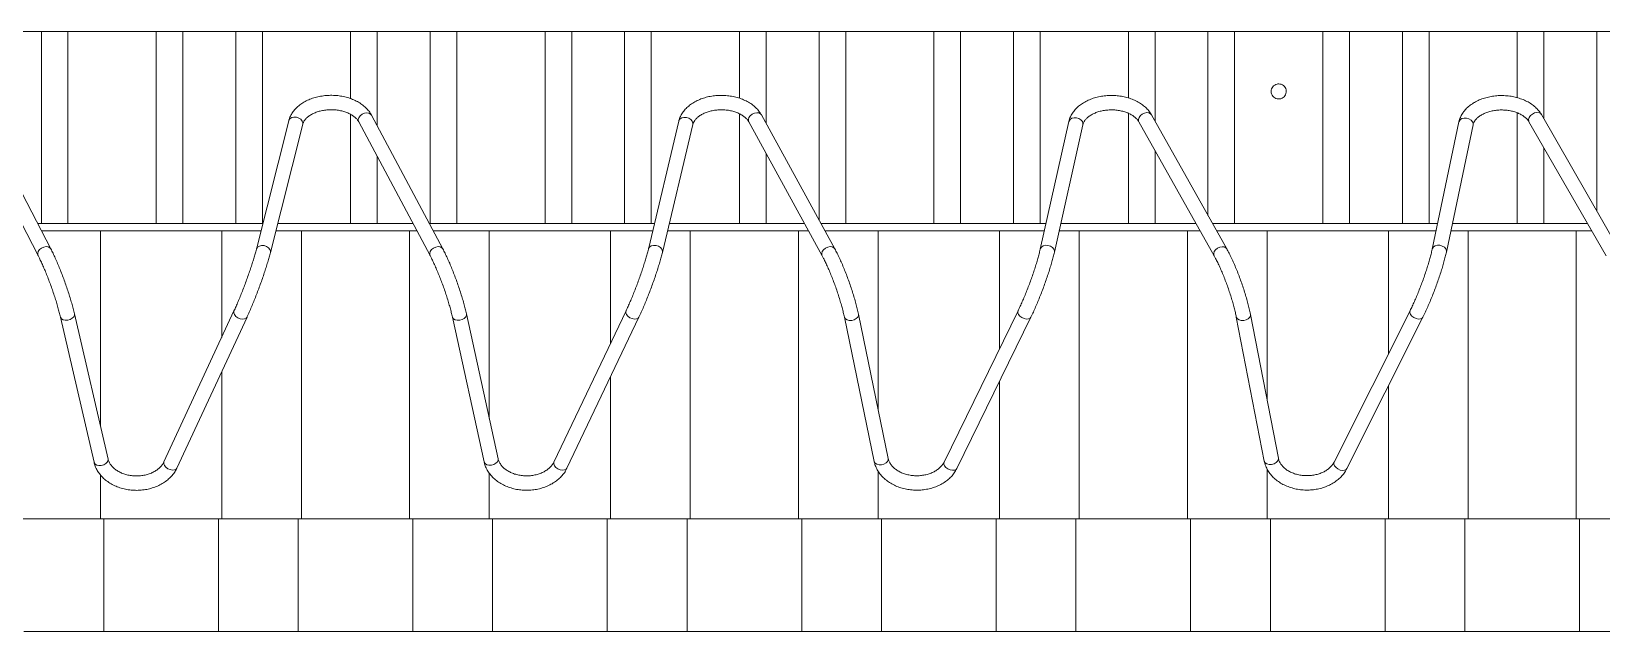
# Model space of a CAD drawing. Header units: millimetres. Extents: x 8743 to 322652, y 10189 to 229505.
# Drawn here: x 262493 to 281943, y 120414 to 127841 of the extents above; entities that cross this region are included whole.
import ezdxf

# ---------------------------------------------------------------- set-up
doc = ezdxf.new("R2010")
doc.units = ezdxf.units.MM
doc.header["$LTSCALE"] = 300
doc.header["$MEASUREMENT"] = 0
doc.layers.get('0').update_dxf_attribs({"color": 8, "linetype": 'CONTINUOUS'})

msp = doc.modelspace()

# ---------------------------------------------------------------- linework, layer by layer
at = {"color": 7, "linetype": 'Continuous', "lineweight": 15}
for p, q in [((261959.7, 127840.7), (262615.9, 127840.7)), ((262615.9, 127840.7), (262615.9, 125464.3)), ((262615.9, 127840.7), (262945.3, 127840.7)), ((262945.3, 127840.7), (262945.3, 125464.3)), ((262945.3, 127840.7), (264038.9, 127840.7)), ((264038.9, 127840.7), (264038.9, 125464.3)), ((264038.9, 127840.7), (264368.2, 127840.7)), ((264368.2, 127840.7), (264368.2, 125464.3)), ((264368.2, 127840.7), (265024.4, 127840.7)), ((265024.4, 127840.7), (265024.4, 125464.3)), ((265024.4, 127840.7), (265353.8, 127840.7)), ((265353.8, 127840.7), (265353.8, 125464.3)), ((265353.8, 127840.7), (266447.4, 127840.7)), ((266447.4, 127840.7), (266776.7, 127840.7)), ((266776.7, 127840.7), (267432.9, 127840.7)), ((267432.9, 127840.7), (267432.9, 125464.3)), ((267432.9, 127840.7), (267762.3, 127840.7)), ((267762.3, 127840.7), (267762.3, 125464.3)), ((267762.3, 127840.7), (268855.9, 127840.7)), ((268855.9, 127840.7), (268855.9, 125464.3)), ((268855.9, 127840.7), (269185.3, 127840.7)), ((269185.3, 127840.7), (269185.3, 125464.3)), ((269185.3, 127840.7), (269841.4, 127840.7)), ((269841.4, 127840.7), (269841.4, 125464.3)), ((269841.4, 127840.7), (270170.8, 127840.7)), ((270170.8, 127840.7), (270170.8, 125464.3)), ((270170.8, 127840.7), (271264.4, 127840.7)), ((271264.4, 127840.7), (271593.8, 127840.7)), ((271593.8, 127840.7), (272249.9, 127840.7)), ((272249.9, 127840.7), (272579.3, 127840.7)), ((272579.3, 127840.7), (272579.3, 125464.3)), ((272579.3, 127840.7), (273672.9, 127840.7)), ((273672.9, 127840.7), (273672.9, 125464.3)), ((273672.9, 127840.7), (274002.3, 127840.7)), ((274002.3, 127840.7), (274002.3, 125464.3)), ((274002.3, 127840.7), (274658.5, 127840.7)), ((274658.5, 127840.7), (274658.5, 125464.3)), ((274658.5, 127840.7), (274987.8, 127840.7)), ((274987.8, 127840.7), (274987.8, 125464.3)), ((274987.8, 127840.7), (276081.4, 127840.7)), ((276081.4, 127840.7), (276410.8, 127840.7)), ((276410.8, 127840.7), (277067, 127840.7)), ((277067, 127840.7), (277396.4, 127840.7)), ((277396.4, 127840.7), (277396.4, 125464.3)), ((277396.4, 127840.7), (278490, 127840.7)), ((278490, 127840.7), (278490, 125464.3)), ((278490, 127840.7), (278819.3, 127840.7)), ((278819.3, 127840.7), (278819.3, 125464.3)), ((278819.3, 127840.7), (279475.5, 127840.7)), ((279475.5, 127840.7), (279475.5, 125464.3)), ((279475.5, 127840.7), (279804.9, 127840.7)), ((279804.9, 127840.7), (279804.9, 125464.3)), ((279804.9, 127840.7), (280898.5, 127840.7)), ((280898.5, 127840.7), (281227.8, 127840.7)), ((281227.8, 127840.7), (281884, 127840.7)), ((281884, 127840.7), (282213.4, 127840.7)), ((281197.2, 126812.2), (282153.9, 125151.7)), ((262575.5, 125067.7), (261715.6, 126721.3)), ((261873.7, 126803.5), (262733.6, 125149.9)), ((265279.8, 125146.8), (265680.3, 126735.4)), ((265853.1, 126691.8), (265452.6, 125103.3)), ((267431.5, 125066.4), (266547.3, 126721.9)), ((266704.6, 126805.9), (267588.7, 125150.3)), ((270134.9, 125146.9), (270511.9, 126730.6)), ((270685.3, 126689.4), (270308.2, 125105.6)), ((272287.5, 125065.1), (271379.1, 126722.4)), ((271535.4, 126808.1), (272443.8, 125150.8)), ((274989.9, 125147), (275343.7, 126725.8)), ((275517.6, 126686.8), (275163.8, 125108)), ((277143.5, 125063.9), (276210.9, 126722.8)), ((276366.3, 126810.2), (277298.8, 125151.2)), ((279845, 125147.1), (280175.5, 126720.8)), ((280349.9, 126684.2), (280019.4, 125110.5)), ((281999.4, 125062.7), (281042.8, 126723.2)), ((262570.1, 125464.3), (265359.8, 125464.3)), ((265543.6, 125464.3), (267219, 125464.3)), ((267421, 125464.3), (270210.4, 125464.3)), ((270393.6, 125464.3), (272068.7, 125464.3)), ((272271.9, 125464.3), (275061, 125464.3)), ((275243.7, 125464.3), (276918.4, 125464.3)), ((277122.9, 125464.3), (279911.6, 125464.3)), ((280093.7, 125464.3), (281768.1, 125464.3)), ((262616.5, 125375.2), (265337.3, 125375.2)), ((265521.2, 125375.2), (267266.6, 125375.2)), ((265837.8, 125375.2), (265837.8, 121810.6)), ((267177.3, 125375.2), (267177.3, 121810.6)), ((267468.6, 125375.2), (270189.2, 125375.2)), ((270372.4, 125375.2), (272117.5, 125375.2)), ((270654.8, 125375.2), (270654.8, 121810.6)), ((271994.3, 125375.2), (271994.3, 121810.6)), ((272320.8, 125375.2), (275041, 125375.2)), ((275223.7, 125375.2), (276968.5, 125375.2)), ((275471.9, 125375.2), (275471.9, 121810.6)), ((276811.3, 125375.2), (276811.3, 121810.6)), ((277173, 125375.2), (279892.9, 125375.2)), ((280075, 125375.2), (281819.4, 125375.2)), ((280288.9, 125375.2), (280288.9, 121810.6)), ((281628.4, 125375.2), (281628.4, 121810.6)), ((263268.7, 122508.7), (262852.5, 124306.6)), ((263026.1, 124346.8), (263442.3, 122548.9)), ((264134.3, 122513.3), (265002.1, 124381.3)), ((265163.8, 124306.2), (264296, 122438.2)), ((268100.4, 122513.7), (267707.6, 124306.2)), ((267881.7, 124344.4), (268274.5, 122551.9)), ((268966, 122512.5), (269858.1, 124382.6)), ((270018.9, 124305.8), (269126.9, 122435.8)), ((272932.1, 122518.9), (272562.7, 124305.9)), ((272737.3, 124341.9), (273106.6, 122555)), ((273797.7, 122511.8), (274714, 124383.8)), ((274874, 124305.5), (273957.8, 122433.5)), ((277763.9, 122524.2), (277417.9, 124305.5)), ((277592.8, 124339.5), (277938.9, 122558.1)), ((278629.5, 122511.2), (279569.9, 124385)), ((279729.2, 124305.1), (278788.8, 122431.3)), ((262360.2, 121810.6), (263348.1, 121810.6)), ((263348.1, 121810.6), (264849.9, 121810.6)), ((264849.9, 121810.6), (265837.8, 121810.6)), ((265837.8, 121810.6), (267177.3, 121810.6)), ((267177.3, 121810.6), (268165.1, 121810.6)), ((268165.1, 121810.6), (269667, 121810.6)), ((269667, 121810.6), (270654.8, 121810.6)), ((270654.8, 121810.6), (271994.3, 121810.6)), ((271994.3, 121810.6), (272982.2, 121810.6)), ((272982.2, 121810.6), (274484, 121810.6)), ((274484, 121810.6), (275471.9, 121810.6)), ((275471.9, 121810.6), (276811.3, 121810.6)), ((276811.3, 121810.6), (277799.2, 121810.6)), ((277799.2, 121810.6), (279301, 121810.6)), ((279301, 121810.6), (280288.9, 121810.6)), ((280288.9, 121810.6), (281628.4, 121810.6)), ((281628.4, 121810.6), (282616.3, 121810.6)), ((263388.7, 120414.4), (262400.8, 120414.4)), ((264809.3, 120414.4), (263388.7, 120414.4)), ((265797.2, 120414.4), (264809.3, 120414.4)), ((267217.9, 120414.4), (265797.2, 120414.4)), ((268205.7, 120414.4), (267217.9, 120414.4)), ((269626.4, 120414.4), (268205.7, 120414.4)), ((270614.3, 120414.4), (269626.4, 120414.4)), ((272034.9, 120414.4), (270614.3, 120414.4)), ((273022.8, 120414.4), (272034.9, 120414.4)), ((274443.4, 120414.4), (273022.8, 120414.4)), ((275431.3, 120414.4), (274443.4, 120414.4)), ((276851.9, 120414.4), (275431.3, 120414.4)), ((277839.8, 120414.4), (276851.9, 120414.4)), ((279260.4, 120414.4), (277839.8, 120414.4)), ((280248.3, 120414.4), (279260.4, 120414.4)), ((281669, 120414.4), (280248.3, 120414.4)), ((282656.8, 120414.4), (281669, 120414.4))]:
    msp.add_line(p, q, dxfattribs=at)
at = {"color": 8, "linetype": 'Continuous', "lineweight": 15}
for p, q in [((266447.4, 127840.7), (266447.4, 127008.7)), ((266776.7, 127840.7), (266776.7, 126670.7)), ((271264.4, 127840.7), (271264.4, 127013.4)), ((271593.8, 127840.7), (271593.8, 126701.6)), ((272249.9, 127840.7), (272249.9, 125504.4)), ((276081.4, 127840.7), (276081.4, 127017.8)), ((276410.8, 127840.7), (276410.8, 126731)), ((277067, 127840.7), (277067, 125563.7)), ((280898.5, 127840.7), (280898.5, 127020.9)), ((281227.8, 127840.7), (281227.8, 126759)), ((281884, 127840.7), (281884, 125620.1)), ((266447.4, 126814.7), (266447.4, 125464.3)), ((266566, 126796.3), (266589.7, 126815.3)), ((266589.7, 126815.3), (266617.8, 126828.1)), ((266617.8, 126828.1), (266646.9, 126833.2)), ((266646.9, 126833.2), (266673.4, 126830)), ((266673.4, 126830), (266694.3, 126818.7)), ((266694.3, 126818.7), (266704.6, 126805.9)), ((271264.4, 126821.4), (271264.4, 125464.3)), ((271397.7, 126797.5), (271421.4, 126816.6)), ((271421.4, 126816.6), (271449.4, 126829.5)), ((271449.4, 126829.5), (271478.4, 126834.7)), ((271478.4, 126834.7), (271504.8, 126831.5)), ((271504.8, 126831.5), (271525.5, 126820.3)), ((271525.5, 126820.3), (271535.4, 126808.1)), ((276081.4, 126827.5), (276081.4, 125464.3)), ((276229.4, 126798.6), (276253.1, 126817.8)), ((276253.1, 126817.8), (276281, 126830.8)), ((276281, 126830.8), (276309.9, 126836.1)), ((276309.9, 126836.1), (276336.2, 126833)), ((276336.2, 126833), (276356.8, 126821.9)), ((276356.8, 126821.9), (276366.3, 126810.2)), ((280898.5, 126833.3), (280898.5, 125464.3)), ((281061.1, 126799.6), (281084.8, 126818.9)), ((281084.8, 126818.9), (281112.7, 126832)), ((281112.7, 126832), (281141.4, 126837.4)), ((281141.4, 126837.4), (281167.6, 126834.3)), ((281167.6, 126834.3), (281188.1, 126823.3)), ((281188.1, 126823.3), (281197.2, 126812.2)), ((265682, 126740.9), (265680.3, 126735.4)), ((265695.2, 126760.3), (265682, 126740.9)), ((265717, 126774), (265695.2, 126760.3)), ((265744.8, 126780.4), (265717, 126774)), ((265775.2, 126778.8), (265744.8, 126780.4)), ((265804.6, 126769.3), (265775.2, 126778.8)), ((265829.4, 126753.1), (265804.6, 126769.3)), ((265846.7, 126732.2), (265829.4, 126753.1)), ((265854.3, 126709), (265846.7, 126732.2)), ((265853.1, 126691.8), (265854.3, 126709)), ((266542.2, 126749.2), (266549.5, 126773.3)), ((266545.1, 126726.9), (266542.2, 126749.2)), ((266547.3, 126721.9), (266545.1, 126726.9)), ((266549.5, 126773.3), (266566, 126796.3)), ((270513.8, 126736.6), (270511.9, 126730.6)), ((270526.9, 126756.1), (270513.8, 126736.6)), ((270548.6, 126770), (270526.9, 126756.1)), ((270576.4, 126776.7), (270548.6, 126770)), ((270606.9, 126775.3), (270576.4, 126776.7)), ((270636.4, 126766.1), (270606.9, 126775.3)), ((270661.3, 126750.1), (270636.4, 126766.1)), ((270678.6, 126729.2), (270661.3, 126750.1)), ((270686.4, 126706.1), (270678.6, 126729.2)), ((270685.3, 126689.4), (270686.4, 126706.1)), ((271373.8, 126750.3), (271381.2, 126774.4)), ((271376.6, 126728), (271373.8, 126750.3)), ((271379.1, 126722.4), (271376.6, 126728)), ((271381.2, 126774.4), (271397.7, 126797.5)), ((275345.6, 126732.2), (275343.7, 126725.8)), ((275358.6, 126751.8), (275345.6, 126732.2)), ((275380.4, 126765.9), (275358.6, 126751.8)), ((275408.2, 126772.8), (275380.4, 126765.9)), ((275438.7, 126771.7), (275408.2, 126772.8)), ((275468.2, 126762.7), (275438.7, 126771.7)), ((275493.2, 126746.9), (275468.2, 126762.7)), ((275510.7, 126726.2), (275493.2, 126746.9)), ((275518.5, 126703.1), (275510.7, 126726.2)), ((275517.6, 126686.8), (275518.5, 126703.1)), ((276205.5, 126751.3), (276212.8, 126775.5)), ((276208.1, 126729), (276205.5, 126751.3)), ((276210.9, 126722.8), (276208.1, 126729)), ((276212.8, 126775.5), (276229.4, 126798.6)), ((280177.5, 126727.7), (280175.5, 126720.8)), ((280190.5, 126747.4), (280177.5, 126727.7)), ((280212.2, 126761.7), (280190.5, 126747.4)), ((280240, 126768.8), (280212.2, 126761.7)), ((280270.5, 126768), (280240, 126768.8)), ((280300.1, 126759.2), (280270.5, 126768)), ((280325.2, 126743.6), (280300.1, 126759.2)), ((280342.7, 126723.1), (280325.2, 126743.6)), ((280350.6, 126700), (280342.7, 126723.1)), ((280349.9, 126684.2), (280350.6, 126700)), ((281037.1, 126752.2), (281044.6, 126776.4)), ((281039.7, 126729.9), (281037.1, 126752.2)), ((281042.8, 126723.2), (281039.7, 126729.9)), ((281044.6, 126776.4), (281061.1, 126799.6)), ((266776.7, 126292.4), (266776.7, 125464.3)), ((271593.8, 126330.8), (271593.8, 125464.3)), ((276410.8, 126367.3), (276410.8, 125464.3)), ((281227.8, 126402), (281227.8, 125464.3)), ((263348.1, 125375.2), (263348.1, 122955.9)), ((264849.9, 125375.2), (264849.9, 124053.7)), ((268165.1, 125375.2), (268165.1, 123050.8)), ((269667, 125375.2), (269667, 123982)), ((272982.2, 125375.2), (272982.2, 123157.1)), ((274484, 125375.2), (274484, 123914)), ((277799.2, 125375.2), (277799.2, 123277)), ((279301, 125375.2), (279301, 123849.3)), ((262570.6, 125094.4), (262577.8, 125118.4)), ((262573.5, 125072.1), (262570.6, 125094.4)), ((262575.5, 125067.6), (262573.5, 125072.1)), ((262577.8, 125118.4), (262594.3, 125141.3)), ((262594.3, 125141.3), (262618, 125160.3)), ((262618, 125160.3), (262646.2, 125173)), ((262646.2, 125173), (262675.3, 125178)), ((262675.3, 125178), (262702, 125174.7)), ((262702, 125174.7), (262722.9, 125163.4)), ((262722.9, 125163.4), (262733.7, 125149.8)), ((265281.5, 125152.3), (265279.8, 125146.8)), ((265294.7, 125171.7), (265281.5, 125152.3)), ((265316.5, 125185.4), (265294.7, 125171.7)), ((265344.3, 125191.9), (265316.5, 125185.4)), ((265374.7, 125190.3), (265344.3, 125191.9)), ((265404.1, 125180.8), (265374.7, 125190.3)), ((265428.9, 125164.6), (265404.1, 125180.8)), ((265446.2, 125143.6), (265428.9, 125164.6)), ((265453.8, 125120.4), (265446.2, 125143.6)), ((265452.6, 125103.3), (265453.8, 125120.4)), ((267426.4, 125093.7), (267433.7, 125117.8)), ((267429.2, 125071.4), (267426.4, 125093.7)), ((267431.5, 125066.3), (267429.2, 125071.4)), ((267433.7, 125117.8), (267450.2, 125140.7)), ((267450.2, 125140.7), (267473.9, 125159.7)), ((267473.9, 125159.7), (267502, 125172.6)), ((267502, 125172.6), (267531.1, 125177.7)), ((267531.1, 125177.7), (267557.6, 125174.4)), ((267557.6, 125174.4), (267578.4, 125163.2)), ((267578.4, 125163.2), (267588.7, 125150.3)), ((270136.7, 125152.9), (270134.8, 125146.9)), ((270149.8, 125172.3), (270136.7, 125152.9)), ((270171.6, 125186.3), (270149.8, 125172.3)), ((270199.4, 125192.9), (270171.6, 125186.3)), ((270229.8, 125191.6), (270199.4, 125192.9)), ((270259.3, 125182.3), (270229.8, 125191.6)), ((270284.2, 125166.3), (270259.3, 125182.3)), ((270301.6, 125145.5), (270284.2, 125166.3)), ((270309.3, 125122.3), (270301.6, 125145.5)), ((270308.2, 125105.6), (270309.3, 125122.3)), ((272282.2, 125093), (272289.5, 125117.1)), ((272284.9, 125070.7), (272282.2, 125093)), ((272287.5, 125065), (272284.9, 125070.7)), ((272289.5, 125117.1), (272306, 125140.1)), ((272306, 125140.1), (272329.7, 125159.3)), ((272329.7, 125159.3), (272357.8, 125172.2)), ((272357.8, 125172.2), (272386.8, 125177.4)), ((272386.8, 125177.4), (272413.2, 125174.2)), ((272413.2, 125174.2), (272433.9, 125163)), ((272433.9, 125163), (272443.8, 125150.8)), ((274991.8, 125153.4), (274989.9, 125147)), ((275004.9, 125173), (274991.8, 125153.4)), ((275026.6, 125187.1), (275004.9, 125173)), ((275054.4, 125194), (275026.6, 125187.1)), ((275084.9, 125192.9), (275054.4, 125194)), ((275114.4, 125183.9), (275084.9, 125192.9)), ((275139.5, 125168.1), (275114.4, 125183.9)), ((275156.9, 125147.4), (275139.5, 125168.1)), ((275164.7, 125124.3), (275156.9, 125147.4)), ((275163.8, 125108), (275164.7, 125124.3)), ((277138, 125092.4), (277145.4, 125116.5)), ((277140.6, 125070), (277138, 125092.4)), ((277143.5, 125063.8), (277140.6, 125070)), ((277145.4, 125116.5), (277161.9, 125139.6)), ((277161.9, 125139.6), (277185.6, 125158.8)), ((277185.6, 125158.8), (277213.6, 125171.9)), ((277213.6, 125171.9), (277242.4, 125177.2)), ((277242.4, 125177.2), (277268.8, 125174)), ((277268.8, 125174), (277289.3, 125162.9)), ((277289.3, 125162.9), (277298.9, 125151.2)), ((279847, 125154), (279845, 125147.1)), ((279860, 125173.7), (279847, 125154)), ((279881.6, 125188), (279860, 125173.7)), ((279909.4, 125195.2), (279881.6, 125188)), ((279940, 125194.3), (279909.4, 125195.2)), ((279969.6, 125185.5), (279940, 125194.3)), ((279994.7, 125169.9), (279969.6, 125185.5)), ((280012.2, 125149.4), (279994.7, 125169.9)), ((280020.1, 125126.3), (280012.2, 125149.4)), ((280019.4, 125110.5), (280020.1, 125126.3)), ((262852.4, 124306.6), (262853.5, 124303)), ((262853.5, 124303), (262865, 124285.6)), ((262865, 124285.6), (262885.5, 124273.2)), ((262972.5, 124276.6), (262998.3, 124290.9)), ((262998.3, 124290.9), (263017, 124309.5)), ((263017, 124309.5), (263026.3, 124330.1)), ((263026.3, 124330.1), (263026.1, 124346.9)), ((264999.6, 124357.7), (265000.7, 124377.8)), ((265008.5, 124335.9), (264999.6, 124357.7)), ((265000.7, 124377.8), (265002.1, 124381.3)), ((265026.4, 124315.1), (265008.5, 124335.9)), ((265051.1, 124297.7), (265026.4, 124315.1)), ((265079.7, 124285.9), (265051.1, 124297.7)), ((265108.6, 124281), (265079.7, 124285.9)), ((265134.5, 124283.7), (265108.6, 124281)), ((265154.1, 124293.7), (265134.5, 124283.7)), ((265163.8, 124306.2), (265154.1, 124293.7)), ((267707.6, 124306.3), (267708.8, 124302.1)), ((267708.8, 124302.1), (267720.4, 124284.7)), ((267720.4, 124284.7), (267741, 124272.1)), ((267828.1, 124275.1), (267853.9, 124289.3)), ((267853.9, 124289.3), (267872.6, 124307.7)), ((267872.6, 124307.7), (267881.8, 124328.3)), ((267881.8, 124328.3), (267881.7, 124344.4)), ((269855.3, 124358.8), (269856.5, 124378.9)), ((269864.2, 124337), (269855.3, 124358.8)), ((269856.5, 124378.9), (269858.1, 124382.6)), ((269882, 124316), (269864.2, 124337)), ((269906.6, 124298.5), (269882, 124316)), ((269935, 124286.4), (269906.6, 124298.5)), ((269963.9, 124281.4), (269935, 124286.4)), ((269989.7, 124283.9), (269963.9, 124281.4)), ((270009.3, 124293.6), (269989.7, 124283.9)), ((270018.9, 124305.8), (270009.3, 124293.6)), ((272562.7, 124305.9), (272564.1, 124301.1)), ((272564.1, 124301.1), (272575.8, 124283.7)), ((272575.8, 124283.7), (272596.4, 124271)), ((272683.7, 124273.6), (272709.5, 124287.6)), ((272709.5, 124287.6), (272728.1, 124305.9)), ((272728.1, 124305.9), (272737.3, 124326.5)), ((272737.3, 124326.5), (272737.3, 124342)), ((274711.1, 124359.9), (274712.4, 124379.9)), ((274719.8, 124338), (274711.1, 124359.9)), ((274712.4, 124379.9), (274714, 124383.8)), ((274737.5, 124317), (274719.8, 124338)), ((274762, 124299.2), (274737.5, 124317)), ((274790.4, 124287), (274762, 124299.2)), ((274819.1, 124281.7), (274790.4, 124287)), ((274844.9, 124283.9), (274819.1, 124281.7)), ((274864.5, 124293.5), (274844.9, 124283.9)), ((274874, 124305.5), (274864.5, 124293.5)), ((277417.9, 124305.5), (277419.3, 124300.2)), ((277419.3, 124300.2), (277431.1, 124282.6)), ((277539.3, 124272), (277565.1, 124285.8)), ((277565.1, 124285.8), (277583.7, 124304.1)), ((277583.7, 124304.1), (277592.8, 124324.6)), ((277592.8, 124324.6), (277592.8, 124339.5)), ((279566.8, 124361), (279568.2, 124381)), ((279575.5, 124339.1), (279566.8, 124361)), ((279568.2, 124381), (279569.9, 124385)), ((279593, 124317.8), (279575.5, 124339.1)), ((279617.4, 124299.9), (279593, 124317.8)), ((279645.7, 124287.4), (279617.4, 124299.9)), ((279674.4, 124281.9), (279645.7, 124287.4)), ((279700.1, 124284), (279674.4, 124281.9)), ((279719.7, 124293.4), (279700.1, 124284)), ((279729.1, 124305), (279719.7, 124293.4)), ((262885.5, 124273.2), (262912.5, 124267.2)), ((262912.5, 124267.2), (262942.7, 124268.4)), ((262942.7, 124268.4), (262972.5, 124276.6)), ((267741, 124272.1), (267768, 124266)), ((267768, 124266), (267798.3, 124267.1)), ((267798.3, 124267.1), (267828.1, 124275.1)), ((272596.4, 124271), (272623.5, 124264.8)), ((272623.5, 124264.8), (272653.9, 124265.7)), ((272653.9, 124265.7), (272683.7, 124273.6)), ((277431.1, 124282.6), (277451.8, 124269.9)), ((277451.8, 124269.9), (277479, 124263.5)), ((277479, 124263.5), (277509.4, 124264.2)), ((277509.4, 124264.2), (277539.3, 124272)), ((264849.9, 123630.6), (264849.9, 121810.6)), ((269667, 123568), (269667, 121810.6)), ((274484, 123508.5), (274484, 121810.6)), ((279301, 123452), (279301, 121810.6)), ((263442.5, 122532.3), (263442.3, 122548.9)), ((268265.3, 122515.2), (268274.6, 122535.8)), ((268274.6, 122535.8), (268274.5, 122551.9)), ((273097.5, 122518.9), (273106.7, 122539.5)), ((273106.7, 122539.5), (273106.6, 122555)), ((277929.7, 122522.8), (277938.8, 122543.2)), ((277938.8, 122543.2), (277938.9, 122558.1)), ((263268.7, 122508.7), (263269.7, 122505.1)), ((263269.7, 122505.1), (263281.3, 122487.8)), ((263281.3, 122487.8), (263301.7, 122475.3)), ((263301.7, 122475.3), (263328.7, 122469.4)), ((263328.7, 122469.4), (263358.9, 122470.6)), ((263348.1, 122352.4), (263348.1, 121810.6)), ((263358.9, 122470.6), (263388.7, 122478.8)), ((263388.7, 122478.8), (263414.5, 122493)), ((263414.5, 122493), (263433.2, 122511.6)), ((263433.2, 122511.6), (263442.5, 122532.3)), ((264131.8, 122489.7), (264132.9, 122509.8)), ((264140.7, 122468), (264131.8, 122489.7)), ((264132.9, 122509.8), (264134.3, 122513.3)), ((264158.6, 122447.1), (264140.7, 122468)), ((264183.3, 122429.8), (264158.6, 122447.1)), ((264211.9, 122417.9), (264183.3, 122429.8)), ((264240.8, 122413.1), (264211.9, 122417.9)), ((264266.7, 122415.8), (264240.8, 122413.1)), ((264286.3, 122425.8), (264266.7, 122415.8)), ((264296, 122438.2), (264286.3, 122425.8)), ((268100.4, 122513.7), (268101.5, 122509.6)), ((268101.5, 122509.6), (268113.1, 122492.2)), ((268113.1, 122492.2), (268133.7, 122479.6)), ((268133.7, 122479.6), (268160.8, 122473.5)), ((268160.8, 122473.5), (268191, 122474.6)), ((268165.1, 122374.1), (268165.1, 121810.6)), ((268191, 122474.6), (268220.9, 122482.6)), ((268220.9, 122482.6), (268246.7, 122496.8)), ((268246.7, 122496.8), (268265.3, 122515.2)), ((268963.3, 122488.8), (268964.5, 122508.8)), ((268972.1, 122466.9), (268963.3, 122488.8)), ((268964.5, 122508.8), (268966, 122512.5)), ((268989.9, 122446), (268972.1, 122466.9)), ((269014.5, 122428.4), (268989.9, 122446)), ((269043, 122416.4), (269014.5, 122428.4)), ((269071.9, 122411.3), (269043, 122416.4)), ((269097.7, 122413.8), (269071.9, 122411.3)), ((269117.3, 122423.6), (269097.7, 122413.8)), ((269126.9, 122435.8), (269117.3, 122423.6)), ((272932.1, 122518.9), (272933.4, 122514.2)), ((272933.4, 122514.2), (272945.1, 122496.7)), ((272945.1, 122496.7), (272965.7, 122484.1)), ((272965.7, 122484.1), (272992.9, 122477.8)), ((272982.2, 122398.5), (272982.2, 121810.6)), ((272992.9, 122477.8), (273023.2, 122478.7)), ((273023.2, 122478.7), (273053.1, 122486.6)), ((273053.1, 122486.6), (273078.8, 122500.6)), ((273078.8, 122500.6), (273097.5, 122518.9)), ((273794.9, 122487.9), (273796.1, 122508)), ((273803.6, 122466.1), (273794.9, 122487.9)), ((273796.1, 122508), (273797.7, 122511.8)), ((273821.3, 122445), (273803.6, 122466.1)), ((273845.8, 122427.2), (273821.3, 122445)), ((273874.1, 122415), (273845.8, 122427.2)), ((273902.9, 122409.7), (273874.1, 122415)), ((273928.7, 122412), (273902.9, 122409.7)), ((273948.3, 122421.6), (273928.7, 122412)), ((273957.8, 122433.5), (273948.3, 122421.6)), ((277763.9, 122524.2), (277765.3, 122518.8)), ((277765.3, 122518.8), (277777.1, 122501.3)), ((277777.1, 122501.3), (277797.9, 122488.6)), ((277797.9, 122488.6), (277825.1, 122482.2)), ((277799.2, 122425.3), (277799.2, 121810.6)), ((277825.1, 122482.2), (277855.5, 122482.9)), ((277855.5, 122482.9), (277885.3, 122490.7)), ((277885.3, 122490.7), (277911.1, 122504.5)), ((277911.1, 122504.5), (277929.7, 122522.8)), ((278626.5, 122487.2), (278627.8, 122507.2)), ((278635.1, 122465.3), (278626.5, 122487.2)), ((278627.8, 122507.2), (278629.5, 122511.2)), ((278652.7, 122444.1), (278635.1, 122465.3)), ((278677.1, 122426.2), (278652.7, 122444.1)), ((278705.3, 122413.7), (278677.1, 122426.2)), ((278734, 122408.1), (278705.3, 122413.7)), ((278759.7, 122410.2), (278734, 122408.1)), ((278779.4, 122419.7), (278759.7, 122410.2)), ((278788.8, 122431.3), (278779.4, 122419.7)), ((263388.7, 121810.6), (263388.7, 120414.4)), ((264809.3, 121810.6), (264809.3, 120414.4)), ((265797.2, 121810.6), (265797.2, 120414.4)), ((267217.9, 121810.6), (267217.9, 120414.4)), ((268205.7, 121810.6), (268205.7, 120414.4)), ((269626.4, 121810.6), (269626.4, 120414.4)), ((270614.3, 121810.6), (270614.3, 120414.4)), ((272034.9, 121810.6), (272034.9, 120414.4)), ((273022.8, 121810.6), (273022.8, 120414.4)), ((274443.4, 121810.6), (274443.4, 120414.4)), ((275431.3, 121810.6), (275431.3, 120414.4)), ((276851.9, 121810.6), (276851.9, 120414.4)), ((277839.8, 121810.6), (277839.8, 120414.4)), ((279260.4, 121810.6), (279260.4, 120414.4)), ((280248.3, 121810.6), (280248.3, 120414.4)), ((281669, 121810.6), (281669, 120414.4))]:
    msp.add_line(p, q, dxfattribs=at)
at = {"color": 7, "linetype": 'Continuous', "lineweight": 15}
for points, knots in [([(265680.3, 126735.4), (265683.3, 126745.9), (265691.2, 126773.3), (265711.6, 126815.6), (265742.7, 126861.1), (265782, 126903.2), (265828.9, 126941.2), (265882.7, 126974.5), (265942.4, 127002.4), (266006.8, 127024.3), (266074.8, 127039.9), (266145, 127048.9), (266216.2, 127051.3), (266287.3, 127047.1), (266357.1, 127036.1), (266424.5, 127018.6), (266488.3, 126994.7), (266547.4, 126964.6), (266600.6, 126928.6), (266646.7, 126887.2), (266681.3, 126845.8), (266697.8, 126817.5), (266704.6, 126805.9)], [0, 0, 0, 0, 0.0302634, 0.078775, 0.1278278, 0.177873, 0.2288827, 0.2806282, 0.3328063, 0.3851477, 0.4374925, 0.4897991, 0.5420873, 0.5944206, 0.6468271, 0.6993778, 0.7521143, 0.8050535, 0.8581434, 0.9111478, 0.9637166, 1, 1, 1, 1]), ([(270511.9, 126730.6), (270514.8, 126741.2), (270522.3, 126768.6), (270542.1, 126811.2), (270572.6, 126856.9), (270611.3, 126899.2), (270657.7, 126937.6), (270711, 126971.3), (270770.3, 126999.5), (270834.4, 127021.9), (270902.1, 127038), (270972.2, 127047.5), (271043.4, 127050.5), (271114.6, 127046.7), (271184.5, 127036.2), (271252.1, 127019.2), (271316.2, 126995.8), (271375.7, 126966.1), (271429.4, 126930.5), (271476.1, 126889.5), (271511.5, 126848.3), (271528.4, 126819.8), (271535.4, 126808.1)], [0, 0, 0, 0, 0.0302679, 0.0787116, 0.1276793, 0.1776282, 0.2285544, 0.2802358, 0.3323718, 0.3846916, 0.4370162, 0.4893046, 0.5415797, 0.5938835, 0.6462653, 0.6987822, 0.7514831, 0.8043877, 0.857455, 0.910458, 0.9630532, 1, 1, 1, 1]), ([(275343.7, 126725.8), (275346.4, 126736.4), (275353.5, 126763.9), (275372.8, 126806.6), (275402.6, 126852.5), (275440.7, 126895.1), (275486.5, 126933.8), (275539.3, 126967.9), (275598.2, 126996.6), (275662.1, 127019.4), (275729.5, 127036), (275799.5, 127046), (275870.6, 127049.4), (275941.9, 127046.2), (276011.9, 127036.2), (276079.8, 127019.7), (276144.2, 126996.7), (276204, 126967.5), (276258.2, 126932.4), (276305.4, 126891.8), (276341.6, 126850.6), (276359, 126822.1), (276366.3, 126810.2)], [0, 0, 0, 0, 0.0302702, 0.078648, 0.127529, 0.177379, 0.228218, 0.2798323, 0.3319238, 0.3842202, 0.4365231, 0.4887918, 0.541047, 0.5933246, 0.6456796, 0.6981602, 0.7508272, 0.8036939, 0.8567337, 0.9097305, 0.9623493, 1, 1, 1, 1]), ([(277943.1, 127191.6), (277953.6, 127190.6), (277974.6, 127188.6), (278002.5, 127172.6), (278023.8, 127149), (278036.1, 127119.4), (278037.9, 127087.4), (278029.1, 127056.8), (278010.7, 127030.8), (277984.7, 127012.2), (277954, 127003.3), (277922.1, 127005.1), (277892.7, 127017.2), (277868.8, 127038.3), (277853.2, 127066.3), (277847.8, 127097.8), (277853.1, 127129.3), (277868.4, 127157.2), (277892, 127178.5), (277918.4, 127190), (277936.1, 127191.2), (277943.1, 127191.6)], [0, 0, 0, 0, 0.0534029, 0.1067965, 0.1604505, 0.2142817, 0.2678254, 0.3210608, 0.3744529, 0.4282141, 0.4819928, 0.5354048, 0.5886371, 0.6421589, 0.6959857, 0.7496639, 0.8029657, 0.8562552, 0.9098983, 0.963733, 1, 1, 1, 1]), ([(280175.5, 126720.8), (280178.1, 126731.4), (280184.9, 126759), (280203.5, 126801.9), (280232.8, 126848), (280270.2, 126890.9), (280315.5, 126929.9), (280367.8, 126964.3), (280426.3, 126993.5), (280489.7, 127016.8), (280557, 127033.8), (280626.8, 127044.4), (280697.9, 127048.3), (280769.1, 127045.5), (280839.4, 127036.1), (280907.4, 127020), (280972.1, 126997.6), (281032.3, 126968.8), (281087, 126934.1), (281134.8, 126893.9), (281171.7, 126852.9), (281189.7, 126824.2), (281197.2, 126812.2)], [0, 0, 0, 0, 0.0302718, 0.0785836, 0.127379, 0.1771301, 0.227875, 0.2794186, 0.331463, 0.3837292, 0.436009, 0.4882617, 0.5404901, 0.5927397, 0.6450657, 0.6975173, 0.7501427, 0.8029725, 0.8559802, 0.9089658, 0.9616053, 1, 1, 1, 1]), ([(266547.3, 126721.9), (266544.8, 126726.4), (266536.7, 126740.5), (266517.1, 126764.4), (266485.3, 126791.9), (266446.3, 126816.7), (266401.1, 126837.7), (266350.7, 126854.3), (266296.3, 126865.9), (266239.4, 126872.1), (266181.5, 126872.5), (266124.3, 126867.2), (266069.4, 126856.4), (266018.3, 126840.5), (265972.5, 126820.2), (265933.2, 126796.4), (265901.1, 126770.1), (265876.9, 126742.6), (265860.7, 126716.1), (265855.6, 126699.6), (265853.1, 126691.8)], [0, 0, 0, 0, 0.0283465, 0.0887281, 0.1471908, 0.2046372, 0.2618732, 0.3191592, 0.3766255, 0.4342752, 0.492022, 0.5497655, 0.6073471, 0.6646613, 0.7216307, 0.7782663, 0.8347215, 0.891289, 0.9487083, 1, 1, 1, 1]), ([(271379.1, 126722.4), (271376.5, 126726.9), (271368.2, 126741), (271348.3, 126764.8), (271316.2, 126792.3), (271276.8, 126816.8), (271231.3, 126837.7), (271180.7, 126854.1), (271126.1, 126865.4), (271069.1, 126871.3), (271011.3, 126871.4), (270954.1, 126865.9), (270899.4, 126854.8), (270848.5, 126838.6), (270803, 126818.1), (270764, 126794.2), (270732.3, 126767.9), (270708.4, 126740.3), (270692.6, 126713.8), (270687.7, 126697.2), (270685.3, 126689.4)], [0, 0, 0, 0, 0.0283456, 0.0885284, 0.1468947, 0.2042945, 0.2615168, 0.3187883, 0.3762509, 0.4338838, 0.4916165, 0.5493423, 0.6068935, 0.6641742, 0.7211132, 0.7777161, 0.8341534, 0.8907248, 0.9481964, 1, 1, 1, 1]), ([(276210.9, 126722.8), (276208.2, 126727.4), (276199.8, 126741.4), (276179.5, 126765.2), (276147, 126792.5), (276107.4, 126816.9), (276061.6, 126837.5), (276010.7, 126853.7), (275956, 126864.8), (275899, 126870.4), (275841.1, 126870.3), (275784, 126864.4), (275729.4, 126853), (275678.8, 126836.7), (275633.6, 126816), (275594.9, 126791.9), (275563.6, 126765.5), (275540.1, 126738), (275524.6, 126711.3), (275519.9, 126694.7), (275517.6, 126686.8)], [0, 0, 0, 0, 0.0283399, 0.0883367, 0.1466022, 0.2039668, 0.2611602, 0.3184249, 0.3758722, 0.4334972, 0.4912181, 0.548914, 0.6064364, 0.6636845, 0.7205878, 0.7771579, 0.8335772, 0.8901522, 0.9476796, 1, 1, 1, 1]), ([(281042.8, 126723.2), (281040, 126727.7), (281031.3, 126741.8), (281010.7, 126765.5), (280977.9, 126792.7), (280938, 126816.9), (280891.9, 126837.3), (280840.8, 126853.2), (280786, 126864.1), (280728.8, 126869.4), (280670.9, 126869), (280613.9, 126862.9), (280559.5, 126851.2), (280509.1, 126834.6), (280464.2, 126813.8), (280425.9, 126789.6), (280394.9, 126763.1), (280371.8, 126735.5), (280356.6, 126708.8), (280352.1, 126692.1), (280349.9, 126684.2)], [0, 0, 0, 0, 0.0283379, 0.0881496, 0.1463218, 0.2036432, 0.2608149, 0.3180682, 0.3755087, 0.433114, 0.4908178, 0.5484859, 0.6059808, 0.663191, 0.7200535, 0.7765905, 0.8329916, 0.8895701, 0.9471566, 1, 1, 1, 1]), ([(262852.5, 124306.6), (262850.2, 124316.1), (262843.7, 124343.5), (262830.8, 124393), (262813, 124455.8), (262792.8, 124522.1), (262770.5, 124590.7), (262746.5, 124660.6), (262721.2, 124730.4), (262695.1, 124798.9), (262668.5, 124865), (262641.9, 124927.6), (262616, 124985.4), (262593.7, 125032.1), (262580.7, 125057.6), (262575.5, 125067.7)], [0, 0, 0, 0, 0.0431587, 0.1241168, 0.2056633, 0.2877142, 0.3700759, 0.4526208, 0.5352486, 0.6178788, 0.7004134, 0.7827652, 0.8648164, 0.9463905, 1, 1, 1, 1]), ([(262733.6, 125149.9), (262738.2, 125141), (262751.7, 125114.7), (262774.8, 125066.5), (262802.9, 125004.4), (262831.1, 124938.3), (262859, 124869.1), (262886.3, 124797.7), (262912.8, 124725.1), (262937.9, 124652.3), (262961.4, 124580.3), (262982.8, 124510.1), (263002, 124442.8), (263016.2, 124388.5), (263023.5, 124357.7), (263026.1, 124346.8)], [0, 0, 0, 0, 0.043529, 0.1279079, 0.2114495, 0.2943966, 0.3769934, 0.4593896, 0.5416871, 0.6239605, 0.7062687, 0.7886825, 0.8712918, 0.9542278, 1, 1, 1, 1]), ([(265002.1, 124381.3), (265006.4, 124390.5), (265018.8, 124417.3), (265040.2, 124465.9), (265066.4, 124527.8), (265093.1, 124593.5), (265119.9, 124661.7), (265146.2, 124731.4), (265171.6, 124801.4), (265195.8, 124870.5), (265218.2, 124937.6), (265238.6, 125001.6), (265256.5, 125061.1), (265270.2, 125109.5), (265277.1, 125136.3), (265279.8, 125146.8)], [0, 0, 0, 0, 0.04317773, 0.12460119, 0.20642986, 0.28858529, 0.3709422, 0.45340983, 0.53591909, 0.61840735, 0.70080317, 0.78303631, 0.86500234, 0.94654705, 1, 1, 1, 1]), ([(265452.6, 125103.3), (265450.2, 125094), (265443.2, 125066.8), (265429.5, 125017.5), (265410.6, 124954.4), (265389.4, 124887.6), (265366.2, 124818.1), (265341.4, 124746.7), (265315.2, 124674.6), (265288.2, 124602.7), (265260.5, 124532.1), (265232.8, 124463.7), (265205.3, 124398.6), (265182.2, 124346.3), (265168.7, 124316.8), (265163.8, 124306.2)], [0, 0, 0, 0, 0.0434595, 0.1276557, 0.2110745, 0.2939486, 0.3765058, 0.4588771, 0.5411528, 0.6233907, 0.7056443, 0.7879546, 0.87039, 0.9530342, 1, 1, 1, 1]), ([(267707.6, 124306.2), (267705.5, 124315.7), (267699.4, 124343.1), (267687, 124392.4), (267669.7, 124455), (267650, 124521.2), (267628, 124589.7), (267604.2, 124659.5), (267579, 124729.2), (267552.8, 124797.6), (267526.1, 124863.6), (267499.4, 124926), (267473.1, 124983.7), (267450.3, 125030.5), (267436.9, 125056.1), (267431.5, 125066.4)], [0, 0, 0, 0, 0.0430958, 0.1238385, 0.2052129, 0.2871374, 0.369397, 0.4518566, 0.5344098, 0.6169651, 0.6994238, 0.7816865, 0.8636267, 0.9450617, 1, 1, 1, 1]), ([(267588.7, 125150.3), (267593.4, 125141.4), (267607.3, 125115), (267631, 125066.8), (267659.5, 125004.6), (267688.1, 124938.3), (267716.3, 124869), (267743.8, 124797.5), (267770.2, 124724.8), (267795.2, 124651.8), (267818.5, 124579.6), (267839.6, 124509.2), (267858.4, 124441.6), (267872.2, 124386.7), (267879.2, 124355.6), (267881.7, 124344.4)], [0, 0, 0, 0, 0.0434978, 0.1279035, 0.2114175, 0.2942985, 0.3768054, 0.4590965, 0.5412825, 0.6234473, 0.7056479, 0.7879637, 0.8704926, 0.9533749, 1, 1, 1, 1]), ([(269858.1, 124382.6), (269862.4, 124391.8), (269875, 124418.4), (269896.7, 124466.7), (269923.3, 124528.3), (269950.2, 124593.7), (269977.1, 124661.7), (270003.5, 124731.3), (270028.9, 124801.2), (270052.8, 124870.2), (270075, 124937.2), (270095, 125001), (270112.4, 125060.5), (270125.6, 125109.2), (270132.2, 125136.1), (270134.9, 125146.9)], [0, 0, 0, 0, 0.0431176, 0.1243576, 0.2060363, 0.2880768, 0.3703401, 0.4527236, 0.5351584, 0.6175643, 0.6998698, 0.7819907, 0.8638141, 0.9451689, 1, 1, 1, 1]), ([(270308.2, 125105.6), (270306, 125096.3), (270299.3, 125068.9), (270286, 125019.3), (270267.5, 124955.8), (270246.6, 124888.7), (270223.7, 124819), (270198.9, 124747.5), (270172.8, 124675.3), (270145.6, 124603.3), (270117.8, 124532.5), (270089.6, 124464.1), (270061.7, 124398.9), (270038, 124346.3), (270024, 124316.7), (270018.9, 124305.8)], [0, 0, 0, 0, 0.0434355, 0.1277639, 0.211212, 0.2940492, 0.3765314, 0.4588089, 0.5409731, 0.6230959, 0.7052362, 0.7874366, 0.8697754, 0.9523448, 1, 1, 1, 1]), ([(272562.7, 124305.9), (272560.7, 124315.4), (272555, 124342.6), (272543.1, 124391.8), (272526.4, 124454.2), (272507.1, 124520.3), (272485.5, 124588.7), (272461.9, 124658.3), (272436.8, 124727.9), (272410.6, 124796.3), (272383.8, 124862.1), (272356.8, 124924.5), (272330.2, 124982), (272307, 125028.9), (272293.1, 125054.6), (272287.5, 125065.1)], [0, 0, 0, 0, 0.0430293, 0.1235534, 0.204751, 0.2865355, 0.3686859, 0.4510533, 0.5335204, 0.615998, 0.6983701, 0.7805341, 0.8623609, 0.9436568, 1, 1, 1, 1]), ([(272443.8, 125150.8), (272448.6, 125141.8), (272462.9, 125115.4), (272487.1, 125067.1), (272516.1, 125004.8), (272545.1, 124938.4), (272573.5, 124869), (272601.1, 124797.4), (272627.6, 124724.5), (272652.5, 124651.4), (272675.5, 124579), (272696.4, 124508.3), (272714.7, 124440.4), (272728.1, 124385), (272734.8, 124353.5), (272737.3, 124341.9)], [0, 0, 0, 0, 0.0434617, 0.1278724, 0.2113421, 0.2941429, 0.3765477, 0.4587275, 0.5407931, 0.622838, 0.704924, 0.7871324, 0.8695689, 0.9523857, 1, 1, 1, 1]), ([(274714, 124383.8), (274718.4, 124393), (274731.2, 124419.4), (274753.3, 124467.4), (274780.1, 124528.7), (274807.3, 124593.9), (274834.4, 124661.7), (274860.7, 124731.1), (274886.1, 124800.9), (274909.9, 124869.8), (274931.7, 124936.7), (274951.3, 125000.5), (274968.3, 125059.8), (274981.1, 125108.8), (274987.4, 125135.9), (274989.9, 125147)], [0, 0, 0, 0, 0.0430572, 0.1241079, 0.2056304, 0.2875507, 0.3697137, 0.4520083, 0.5343551, 0.6166725, 0.6988764, 0.7808763, 0.8625506, 0.9437117, 1, 1, 1, 1]), ([(275163.8, 125108), (275161.7, 125098.7), (275155.4, 125071), (275142.5, 125021.1), (275124.4, 124957.2), (275103.9, 124889.9), (275081.1, 124819.9), (275056.5, 124748.3), (275030.4, 124675.9), (275003.1, 124603.8), (274975, 124533), (274946.5, 124464.5), (274918.1, 124399.2), (274893.8, 124346.3), (274879.4, 124316.5), (274874, 124305.5)], [0, 0, 0, 0, 0.0434072, 0.1278509, 0.2113189, 0.2941111, 0.3765087, 0.458678, 0.5407238, 0.6227243, 0.7047384, 0.786824, 0.8690545, 0.951536, 1, 1, 1, 1]), ([(277417.9, 124305.5), (277416, 124314.9), (277410.5, 124342.1), (277399.2, 124391.1), (277383.1, 124453.4), (277364.2, 124519.3), (277342.9, 124587.6), (277319.6, 124657.2), (277294.6, 124726.6), (277268.4, 124794.9), (277241.5, 124860.7), (277214.3, 124922.9), (277187.4, 124980.2), (277163.6, 125027.4), (277149.4, 125053.2), (277143.5, 125063.9)], [0, 0, 0, 0, 0.0429582, 0.1232591, 0.2042727, 0.2859129, 0.3679476, 0.4502115, 0.5325866, 0.6149758, 0.6972541, 0.779316, 0.8610248, 0.9421765, 1, 1, 1, 1]), ([(277298.8, 125151.2), (277303.8, 125142.3), (277318.4, 125115.8), (277343.1, 125067.5), (277372.7, 125005), (277402, 124938.6), (277430.7, 124869.1), (277458.5, 124797.3), (277484.9, 124724.3), (277509.7, 124651), (277532.5, 124578.4), (277553, 124507.5), (277570.9, 124439.3), (277584, 124383.4), (277590.4, 124351.3), (277592.8, 124339.5)], [0, 0, 0, 0, 0.0434211, 0.1278148, 0.2112236, 0.2939337, 0.376227, 0.458284, 0.5402205, 0.6221367, 0.7040966, 0.786186, 0.8685233, 0.9512635, 1, 1, 1, 1]), ([(279569.9, 124385), (279574.4, 124394.1), (279587.4, 124420.3), (279609.8, 124468.1), (279637, 124529.1), (279664.4, 124594), (279691.6, 124661.7), (279718, 124730.9), (279743.2, 124800.5), (279766.8, 124869.4), (279788.4, 124936.2), (279807.7, 124999.9), (279824.1, 125059.2), (279836.5, 125108.4), (279842.5, 125135.7), (279845, 125147.1)], [0, 0, 0, 0, 0.0429862, 0.1238503, 0.2052143, 0.2870067, 0.3690602, 0.451256, 0.5335097, 0.6157278, 0.6978241, 0.7796988, 0.8612183, 0.9421798, 1, 1, 1, 1]), ([(280019.4, 125110.5), (280017.4, 125101), (280011.3, 125073.2), (279998.9, 125022.9), (279981.3, 124958.8), (279961.1, 124891.1), (279938.6, 124821), (279914.1, 124749.2), (279888, 124676.7), (279860.5, 124604.5), (279832.2, 124533.5), (279803.4, 124464.9), (279774.5, 124399.6), (279749.7, 124346.4), (279734.7, 124316.3), (279729.2, 124305.1)], [0, 0, 0, 0, 0.0433753, 0.1279181, 0.2113926, 0.2941276, 0.3764335, 0.4584876, 0.5404056, 0.6222719, 0.7041529, 0.7861106, 0.8682245, 0.950608, 1, 1, 1, 1]), ([(263442.3, 122548.9), (263443.8, 122543.4), (263448.6, 122525.3), (263462.8, 122495), (263488.8, 122459.4), (263522.7, 122427.1), (263563.4, 122398.9), (263610, 122375.4), (263661.4, 122357.4), (263716.3, 122345.3), (263773.4, 122339.7), (263830.9, 122340.5), (263887.4, 122347.9), (263941.4, 122361.5), (263991.3, 122380.9), (264035.8, 122405.2), (264074, 122433.6), (264104.9, 122465.1), (264123.9, 122492.2), (264131.9, 122508.4), (264134.3, 122513.3)], [0, 0, 0, 0, 0.0283565, 0.0930714, 0.1555137, 0.2158254, 0.2749994, 0.3336663, 0.3921601, 0.4506001, 0.5090387, 0.5674652, 0.6258345, 0.6840744, 0.7421618, 0.8001173, 0.8580301, 0.9161039, 0.9747666, 1, 1, 1, 1]), ([(268274.5, 122551.9), (268275.8, 122546.4), (268280.4, 122528.2), (268294.2, 122497.9), (268319.8, 122462.1), (268353.3, 122429.6), (268393.7, 122401.2), (268440, 122377.5), (268491.3, 122359.2), (268546.1, 122346.8), (268603, 122340.8), (268660.6, 122341.3), (268717.2, 122348.4), (268771.3, 122361.7), (268821.4, 122380.8), (268866.3, 122404.8), (268904.8, 122433.1), (268936, 122464.5), (268955.3, 122491.5), (268963.6, 122507.7), (268966, 122512.5)], [0, 0, 0, 0, 0.0283445, 0.093198, 0.1557616, 0.2161386, 0.2753336, 0.3339984, 0.3924819, 0.450909, 0.5093295, 0.5677384, 0.6260981, 0.6843323, 0.742409, 0.8003548, 0.8582485, 0.9162916, 0.9748928, 1, 1, 1, 1]), ([(273106.6, 122555), (273107.9, 122549.4), (273112.3, 122531.3), (273125.7, 122500.8), (273150.9, 122465), (273184.1, 122432.3), (273224.1, 122403.6), (273270.2, 122379.6), (273321.2, 122361), (273375.8, 122348.4), (273432.7, 122342), (273490.3, 122342.2), (273547, 122349), (273601.2, 122362), (273651.6, 122380.8), (273696.7, 122404.6), (273735.6, 122432.6), (273767.2, 122463.9), (273786.8, 122490.8), (273795.2, 122507), (273797.7, 122511.8)], [0, 0, 0, 0, 0.028333, 0.0933227, 0.1560068, 0.216451, 0.2756639, 0.334328, 0.3927968, 0.4512063, 0.5096109, 0.5680045, 0.6263498, 0.6845732, 0.7426405, 0.8005713, 0.8584509, 0.9164591, 0.974999, 1, 1, 1, 1]), ([(277938.9, 122558.1), (277940.1, 122552.6), (277944.2, 122534.4), (277957.3, 122503.9), (277982.1, 122467.9), (278014.9, 122435), (278054.6, 122406.1), (278100.4, 122381.9), (278151.1, 122363), (278205.6, 122350.1), (278262.4, 122343.4), (278320, 122343.3), (278376.8, 122349.7), (278431.2, 122362.4), (278481.8, 122380.9), (278527.2, 122404.5), (278566.4, 122432.3), (278598.4, 122463.5), (278618.3, 122490.3), (278626.9, 122506.4), (278629.5, 122511.2)], [0, 0, 0, 0, 0.0283195, 0.0934411, 0.1562469, 0.2167568, 0.2759943, 0.3346596, 0.3931091, 0.4515032, 0.5098873, 0.5682607, 0.6265938, 0.6848013, 0.7428603, 0.8007769, 0.8586377, 0.9166108, 0.9750894, 1, 1, 1, 1]), ([(264296, 122438.2), (264290.8, 122427.8), (264276.8, 122399.9), (264247.1, 122357.2), (264205.5, 122312), (264156.4, 122271.5), (264100.9, 122236.5), (264039.9, 122207.5), (263974.4, 122185.2), (263905.6, 122170), (263834.9, 122162), (263763.4, 122161.5), (263692.4, 122168.5), (263623, 122182.9), (263556.5, 122204.6), (263494.1, 122233.2), (263436.9, 122268.3), (263386, 122309.5), (263342.6, 122356), (263307.7, 122406.9), (263282.6, 122458.1), (263273.1, 122492.9), (263268.7, 122508.7)], [0, 0, 0, 0, 0.0296378, 0.0794731, 0.1296824, 0.1804468, 0.231669, 0.2832042, 0.3349344, 0.3867616, 0.438634, 0.490557, 0.5425305, 0.5945786, 0.6467096, 0.698928, 0.7511755, 0.8033516, 0.8552989, 0.9068196, 0.9577386, 1, 1, 1, 1]), ([(269126.9, 122435.8), (269121.6, 122425.4), (269107.4, 122397.6), (269077.2, 122355.2), (269035, 122310.2), (268985.6, 122270), (268929.6, 122235.4), (268868.3, 122206.9), (268802.5, 122185), (268733.6, 122170.2), (268662.8, 122162.8), (268591.3, 122162.8), (268520.3, 122170.2), (268451.1, 122185.1), (268384.8, 122207.2), (268322.7, 122236.3), (268265.9, 122271.8), (268215.5, 122313.4), (268172.6, 122360.2), (268138.3, 122411.3), (268113.7, 122462.8), (268104.5, 122497.8), (268100.4, 122513.7)], [0, 0, 0, 0, 0.0296156, 0.0794695, 0.1297019, 0.1804835, 0.231712, 0.2832482, 0.3349667, 0.3867838, 0.4386461, 0.4905504, 0.5425122, 0.5945447, 0.6466699, 0.6988708, 0.7511029, 0.8032521, 0.8551619, 0.9066314, 0.9574888, 1, 1, 1, 1]), ([(273957.8, 122433.5), (273952.4, 122423.1), (273937.9, 122395.4), (273907.3, 122353.2), (273864.6, 122308.5), (273814.7, 122268.7), (273758.4, 122234.4), (273696.7, 122206.3), (273630.7, 122184.9), (273561.7, 122170.6), (273490.8, 122163.6), (273419.3, 122164.1), (273348.4, 122172.1), (273279.3, 122187.4), (273213.3, 122210), (273151.5, 122239.5), (273095, 122275.4), (273045.1, 122317.4), (273002.7, 122364.5), (272968.9, 122415.9), (272944.9, 122467.7), (272936.1, 122502.8), (272932.1, 122518.9)], [0, 0, 0, 0, 0.02959365, 0.07946663, 0.12971631, 0.18051232, 0.23174452, 0.28327931, 0.33498844, 0.38678784, 0.43863729, 0.4905247, 0.54247118, 0.59449425, 0.64660426, 0.69879168, 0.75100324, 0.8031239, 0.85499366, 0.90640942, 0.95720437, 1, 1, 1, 1]), ([(278788.8, 122431.3), (278783.3, 122421), (278768.5, 122393.4), (278737.4, 122351.4), (278694.3, 122307), (278643.9, 122267.5), (278587.2, 122233.6), (278525.2, 122205.9), (278459, 122185), (278389.8, 122171.1), (278318.8, 122164.6), (278247.3, 122165.6), (278176.5, 122174), (278107.6, 122189.9), (278041.8, 122212.9), (277980.3, 122242.8), (277924.2, 122279.2), (277874.8, 122321.5), (277832.9, 122368.9), (277799.7, 122420.5), (277776.2, 122472.6), (277767.8, 122507.9), (277763.9, 122524.2)], [0, 0, 0, 0, 0.02956991, 0.07945976, 0.12972749, 0.18053559, 0.23177306, 0.28329954, 0.33499701, 0.38678129, 0.43861003, 0.49048269, 0.54241545, 0.5944201, 0.64651548, 0.69868896, 0.750875, 0.80296526, 0.85479, 0.90615166, 0.95688208, 1, 1, 1, 1])]:
    msp.add_open_spline(points, degree=3, knots=knots, dxfattribs=at)

doc.saveas('drawing.dxf')
